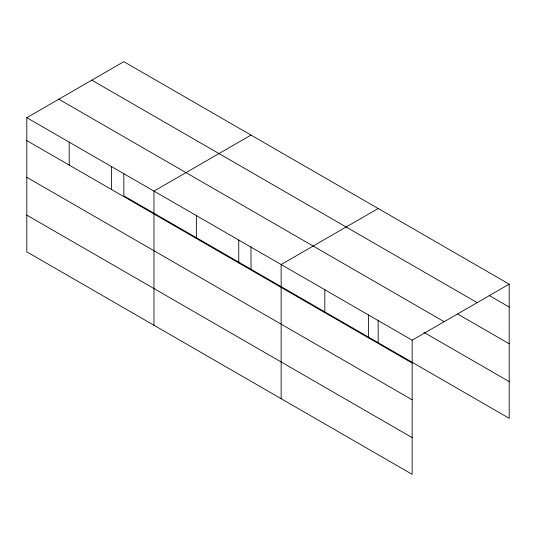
<?xml version="1.0" encoding="UTF-8"?>
<svg xmlns="http://www.w3.org/2000/svg" width="536" height="536" viewBox="0 0 536 536"><rect width="100%" height="100%" fill="white"/><g stroke="black" fill="none" stroke-linecap="round" stroke-linejoin="round"><path stroke-width="0.8" d="M412.164 399.796L412.164 340.179L26.8 117.686L26.8 251.846L412.164 474.333L412.164 399.796L26.8 177.309M123.836 173.296L123.836 195.821L509.2 418.315L509.2 284.154L123.836 61.667L26.8 117.686M251.002 135.085L153.973 191.111L153.973 325.265M378.175 208.511L281.139 264.529L281.139 398.69M412.164 340.179L509.2 284.154M489.154 295.483L509.2 307.061M91.81 80.152L477.181 302.646M457.65 314.009L509.2 343.77M58.819 99.2L444.19 321.687M423.996 332.407L509.2 381.599M26.8 140.593L412.164 363.08M26.8 215.13L412.164 437.617M378.175 320.139L378.175 342.665M368.493 314.96L368.493 337.868M324.816 289.748L324.816 312.649M251.002 246.714L251.002 269.246M238.755 240.054L238.755 262.962M196.364 215.586L196.364 238.487M111.582 166.636L111.582 189.543M69.191 142.161L69.191 165.068"/></g></svg>
